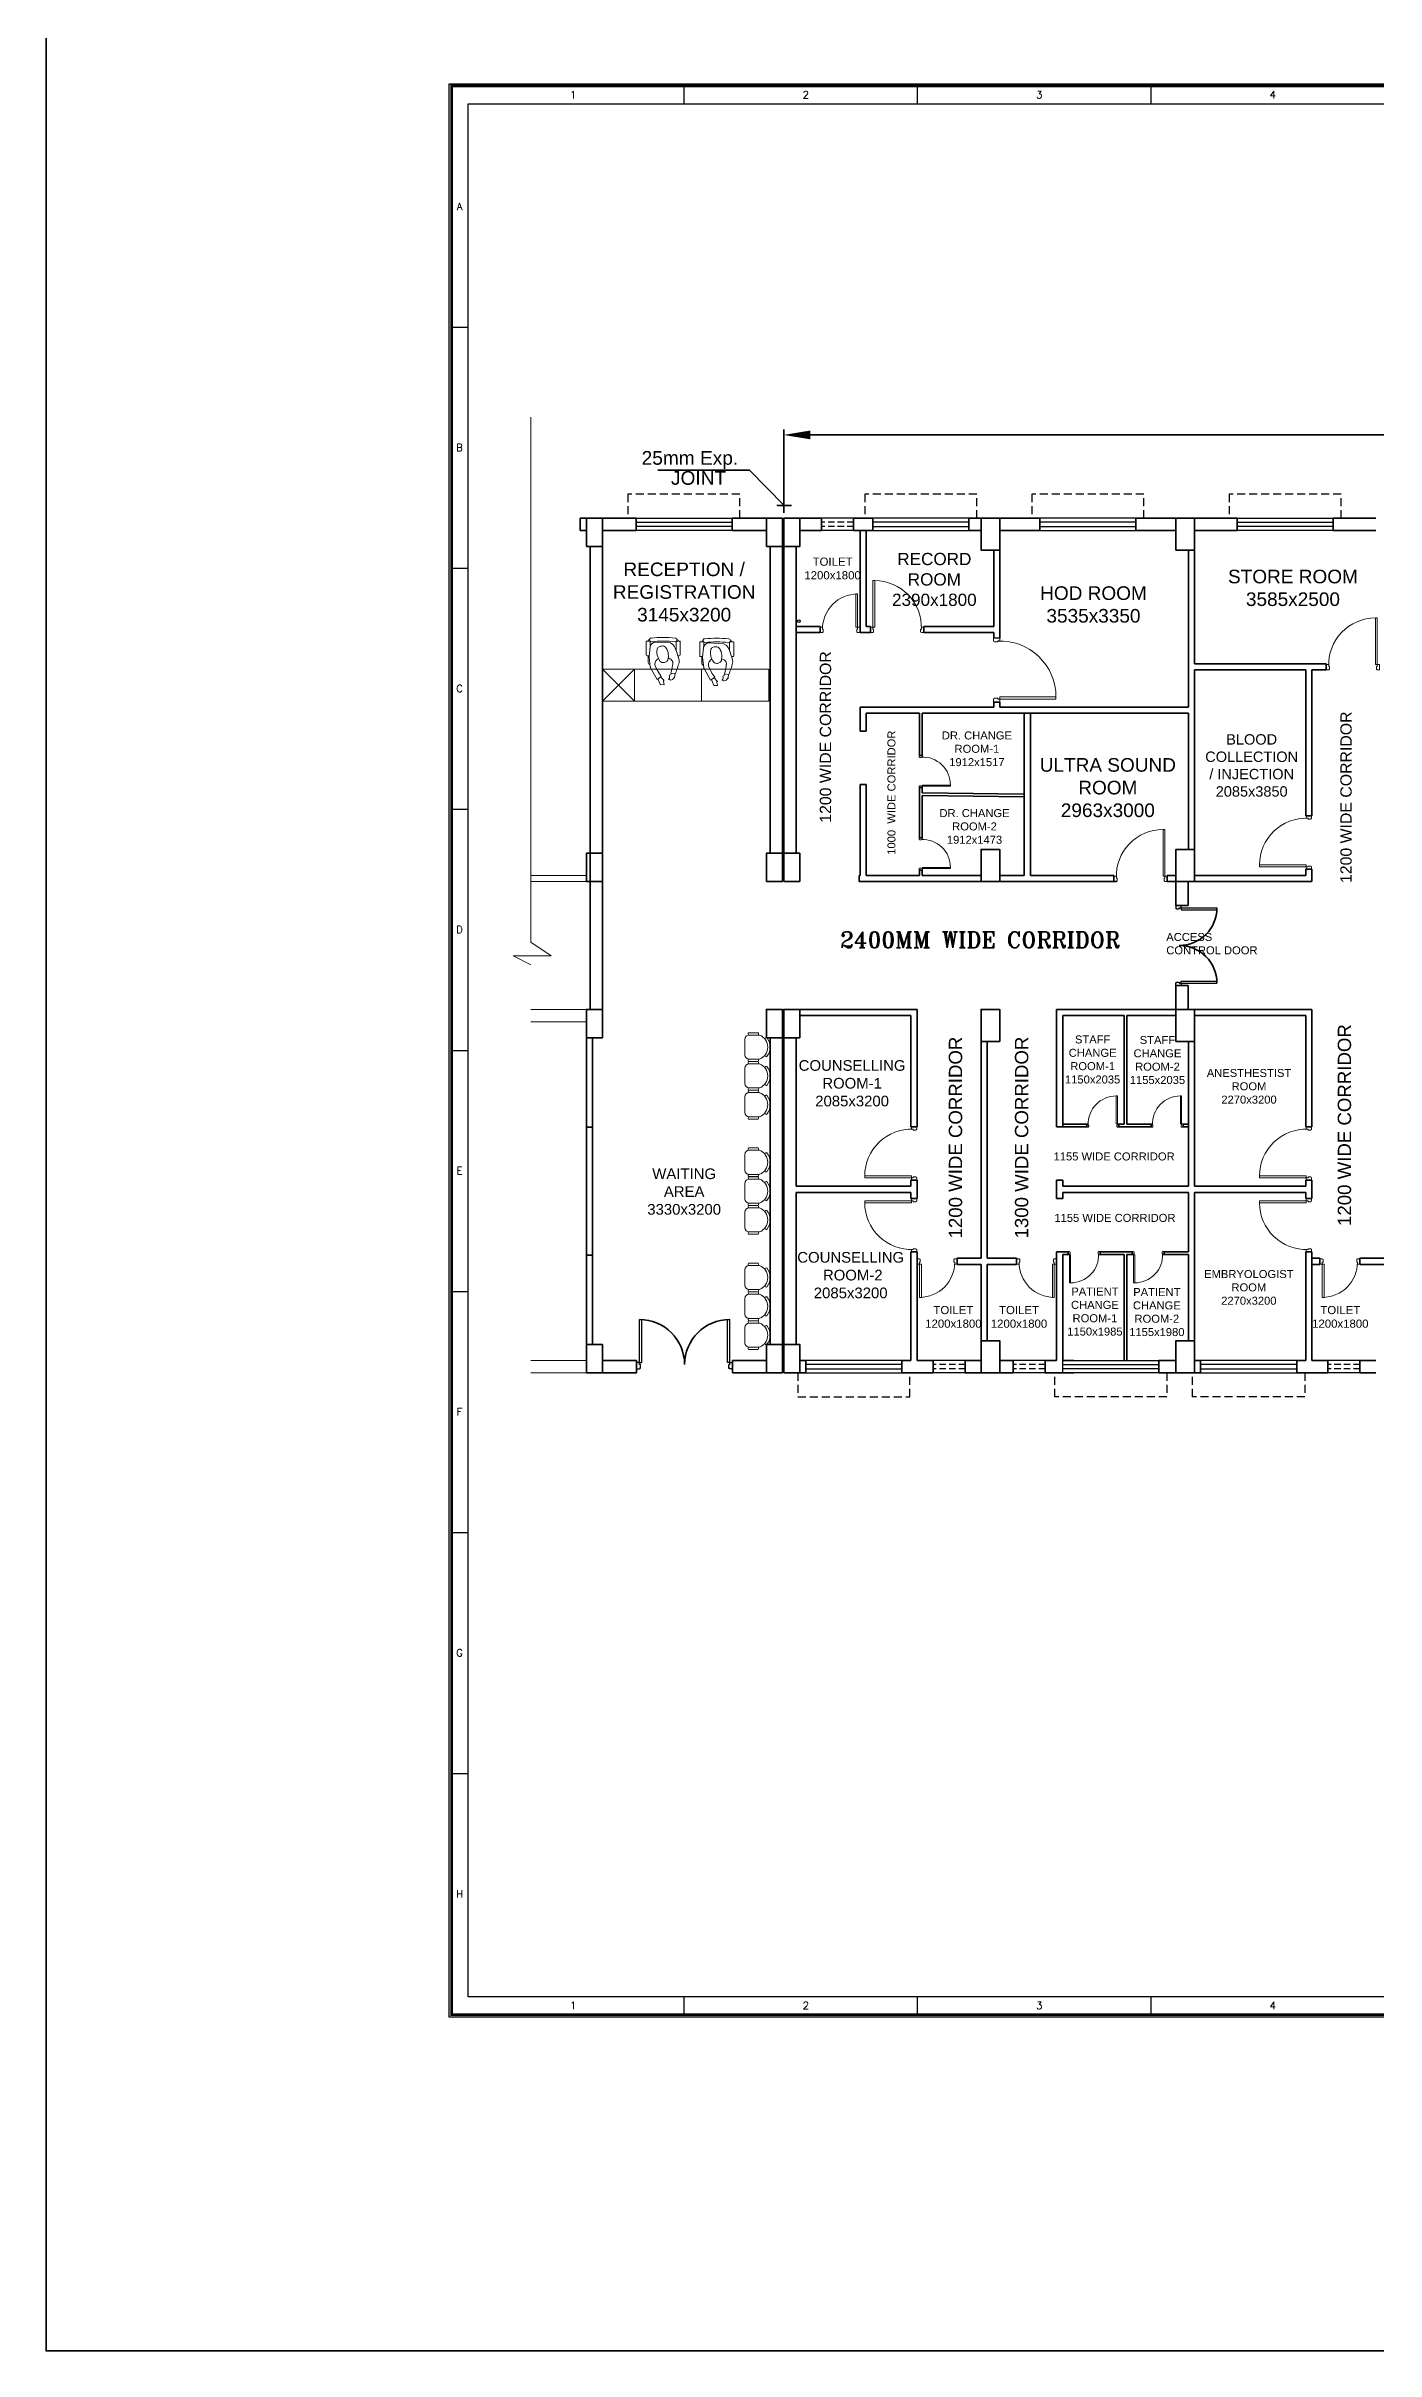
# Model space of a CAD drawing. Header units: millimetres. Extents: x 1380494 to 2061523, y -305664 to -174999.
# Drawn here: x 1889147 to 1914075, y -305664 to -262453 of the extents above; entities that cross this region are included whole.
import ezdxf
from ezdxf.enums import TextEntityAlignment as Align

# ---------------------------------------------------------------- set-up
doc = ezdxf.new("R2010")
doc.units = ezdxf.units.MM
doc.header["$LTSCALE"] = 600
doc.header["$MEASUREMENT"] = 0
doc.header["$PDMODE"] = 35
doc.linetypes.add('HIDDEN', pattern=[0.375, 0.25, -0.125])
doc.layers.add('AREA', color=193, linetype='Continuous', plot=False)
for name, color, linetype, lineweight in [('col', 5, 'Continuous', 35), ('D.F', 251, 'Continuous', 5), ('DOOR', 144, 'Continuous', 13), ('funiture', 30, 'Continuous', 13), ('furniture', 30, 'Continuous', 9), ('P-Wall', 250, 'Continuous', 35)]:
    doc.layers.add(name, color=color, linetype=linetype, lineweight=lineweight)
for name, color, linetype in [('EXP JOINT', 3, 'Continuous'), ('Lines', 7, 'Continuous'), ('MEP_HVAC_DRAIN_PIPE', 7, 'Continuous'), ('TEXT', 250, 'Continuous'), ('TITLE', 7, 'Continuous'), ('wall', 1, 'Continuous'), ('Window', 4, 'Continuous')]:
    doc.layers.add(name, color=color, linetype=linetype)
doc.styles.add('ARIAL', font='arial.ttf')
doc.styles.add('ROMANS', font='romans.shx')
doc.styles.add('ROMANT', font='romant.shx')
doc.dimstyles.new('CSB', dxfattribs={"dimscale": 150, "dimtxt": 1.5, "dimasz": 1.5, "dimexe": 1, "dimexo": 1, "dimgap": 1, "dimtad": 1, "dimdec": 0, "dimzin": 0, "dimdsep": 46, "dimtxsty": 'ROMANS', "dimblk": 'ARCHTICK', "dimcen": 1, "dimdle": 1, "dimclrd": 5, "dimclre": 5, "dimclrt": 6, "dimadec": 0, "dimazin": 0, "dimtfac": 1, "dimtdec": 0, "dimtix": 1, "dimtmove": 2, "dimatfit": 3, "dimldrblk": 'ARCHTICK', "dimfxl": 1, "dimtolj": 1, "dimtzin": 0, "dimarcsym": 0})
doc.dimstyles.get("Standard").update_dxf_attribs({"dimscale": 1.5, "dimtxt": 150, "dimasz": 150, "dimexe": 100, "dimexo": 100, "dimgap": 0.25, "dimtad": 0, "dimdec": 0, "dimzin": 0, "dimdsep": 46, "dimtxsty": 'ARIAL', "dimcen": 0.09, "dimdle": 100, "dimclrd": 7, "dimclre": 7, "dimclrt": 7, "dimadec": 0, "dimazin": 0, "dimtfac": 1, "dimtdec": 0, "dimtofl": 0, "dimtmove": 0, "dimatfit": 3, "dimfxl": 1, "dimtolj": 1, "dimtzin": 0, "dimarcsym": 0})

# ---------------------------------------------------------------- blocks, each defined once
blk = doc.blocks.new('A$C66962185')
at = {"layer": 'TITLE'}
for p, q in [((2.14, -140930.66), (360.7, -140930.66)), ((2.14, -141176.03), (2.14, -140930.66)), ((360.7, -141176.03), (2.14, -141176.03))]:
    blk.add_line(p, q, dxfattribs=at)
at = {"layer": 'TITLE', "color": 7}
for p, q in [((30.11, -140930.66), (30.11, -140928.36)), ((60.37, -140930.66), (60.37, -140928.36)), ((90.64, -140930.66), (90.64, -140928.36))]:
    blk.add_line(p, q, dxfattribs=at)
at = {"layer": 'TITLE', "color": 0}
for p, q in [((-0.15, -140959.61), (2.14, -140959.61)), ((-0.15, -140990.86), (2.14, -140990.86)), ((-0.15, -141022.1), (2.14, -141022.1)), ((-0.15, -141053.35), (2.14, -141053.35)), ((0, -141084.59), (2.14, -141084.59)), ((-0.15, -141115.84), (2.14, -141115.84)), ((-0.15, -141147.08), (2.14, -141147.08)), ((30.11, -141178.33), (30.11, -141176.03)), ((60.37, -141178.33), (60.37, -141176.03)), ((90.64, -141178.33), (90.64, -141176.03))]:
    blk.add_line(p, q, dxfattribs=at)
at = {"layer": 'TITLE', "color": 7, "const_width": 0.355}
blk.add_lwpolyline([(363, -140928.36), (363, -141178.33), (0, -141178.33), (0, -140928.36)], close=True, dxfattribs=at)
at = {"layer": 'TITLE', "color": 7, "style": 'ROMANS'}
for s, p in [('1', (15.75, -140929.48)), ('2', (45.89, -140929.48)), ('3', (76.15, -140929.48)), ('4', (106.41, -140929.48))]:
    blk.add_text(s, height=0.952, dxfattribs=at).set_placement(p, align=Align.MIDDLE)
at = {"layer": 'TITLE', "color": 0, "style": 'ROMANS'}
for s, p in [('A', (1.02, -140943.96)), ('B', (1.02, -140975.21)), ('C', (1.02, -141006.45)), ('D', (1.02, -141037.7)), ('E', (1.02, -141068.94)), ('F', (1.02, -141100.19)), ('G', (1.02, -141131.44)), ('H', (1.02, -141162.68)), ('1', (15.75, -141177.15)), ('2', (45.89, -141177.15)), ('3', (76.15, -141177.15)), ('4', (106.41, -141177.15))]:
    blk.add_text(s, height=0.952, dxfattribs=at).set_placement(p, align=Align.MIDDLE)
blk = doc.blocks.new('A$C19B8274B')
at = {"layer": 'DOOR'}
blk.add_line((-45, 925), (-80, 925), dxfattribs=at)
at = {"layer": 'DOOR', "color": 8}
for p, q in [((-80, 50), (-80, 925)), ((-45, 50), (-45, 925)), ((-45, 50), (-80, 50)), ((-955, -50), (-955, -47.5)), ((-940, -35), (-942.5, -35)), ((-60, -35), (-57.5, -35)), ((-45, -50), (-45, -47.5))]:
    blk.add_line(p, q, dxfattribs=at)
for points in [[(-940, 15), (-955, 15), (-955, 50), (-1000, 50), (-1000, -50), (-955, -50)], [(-940, -35), (-940, 15)], [(-60, 15), (-45, 15), (-45, 50), (0, 50), (0, -50), (-45, -50)], [(-60, -35), (-60, 15)]]:
    blk.add_lwpolyline(points, dxfattribs=at)
for centre, radius, start, end in [((-80, 50), 875, 90, 182.29244), ((-955, -35), 12.5, 270, 0), ((-45, -35), 12.5, 180, 270)]:
    blk.add_arc(centre, radius, start, end, dxfattribs=at)
blk = doc.blocks.new('W1800')
at = {"layer": 'wall', "color": 7}
for p, q in [((0, -58), (0, 173)), ((1800, 173), (1800, -58))]:
    blk.add_line(p, q, dxfattribs=at)
at = {"layer": 'Window'}
for p, q in [((0, 173), (1800, 173)), ((0, 98), (1800, 98)), ((1800, 18), (0, 18)), ((1800, -58), (0, -58))]:
    blk.add_line(p, q, dxfattribs=at)
blk = doc.blocks.new('CH1')
for p, q in [((7.8, 8.9), (15.5, 8.9)), ((8.9, 10.6), (16.1, 10.6)), ((18.7, -5.7), (18.7, 5.7)), ((7.8, -8.9), (15.5, -8.9)), ((8.9, -10.6), (16.1, -10.6))]:
    blk.add_line(p, q)
for centre, radius, start, end in [((11.3, 0), 11.3, 141.456, 218.544), ((11.3, 0), 9.53, 111.6314, 248.3686), ((2.9, 6.2), 0.935, 339.0298, 121.3377), ((9.8, 9.9), 1.13, 139.8035, 247.8585), ((15.5, 5.7), 3.19, 0, 90), ((15.2, 9.9), 1.13, 292.1415, 40.1965), ((2.9, -6.2), 0.935, 238.6623, 20.9702), ((9.8, -9.9), 1.13, 112.1415, 220.1965), ((15.5, -5.7), 3.19, 270, 0), ((15.2, -9.9), 1.13, 319.8035, 67.8585)]:
    blk.add_arc(centre, radius, start, end)
blk = doc.blocks.new('A$C32852038')
at = {"xscale": 25.40000009536743, "yscale": 25.39999985694885, "zscale": 25.39999999999785, "rotation": 90}
blk.add_blockref('CH1', (0, -476), dxfattribs=at)
blk = doc.blocks.new('*D222')
at = {"layer": 'D.F', "color": 5, "lineweight": -2}
for p, q in [((1902975, -339157), (1902975, -337595)), ((1903475, -337695), (1915457, -337695)), ((1935750, -337695), (1923768, -337695)), ((1936250, -339157), (1936250, -337595))]:
    blk.add_line(p, q, dxfattribs=at)
at = {"layer": 'D.F', "color": 5}
for points in [[(1903475, -337612), (1903475, -337778), (1902975, -337695)], [(1935750, -337778), (1935750, -337612), (1936250, -337695)]]:
    blk.add_solid(points, dxfattribs=at)
at = {"layer": 'Defpoints', "color": 0}
for p in [(1902975, -337695), (1902975, -339257), (1936250, -339257)]:
    blk.add_point(p, dxfattribs=at)
at = {"layer": 'D.F', "color": 7, "insert": (1919613, -337695), "char_height": 750, "attachment_point": 5, "style": 'ROMANT'}
blk.add_mtext('\\A1;{\\H0.6667x;INFERTILITY CENTER}', dxfattribs=at)
blk = doc.blocks.new('750')
at = {"layer": 'DOOR', "color": 8}
for p, q in [((-50, 705), (-47.5, 705)), ((-35, 690), (-35, 692.5)), ((-50, 45), (-47.5, 45)), ((-35, 60), (-35, 57.5)), ((50, 45), (50, 80)), ((50, 80), (675, 80)), ((50, 45), (675, 45)), ((675, 45), (675, 80))]:
    blk.add_line(p, q, dxfattribs=at)
for points in [[(15, 690), (15, 705), (50, 705), (50, 750), (-50, 750), (-50, 705)], [(-35, 690), (15, 690)], [(15, 60), (15, 45), (50, 45), (50, 0), (-50, 0), (-50, 45)], [(-35, 60), (15, 60)]]:
    blk.add_lwpolyline(points, dxfattribs=at)
for centre, radius, start, end in [((-35, 705), 12.5, 180, 270), ((15, 45), 660, 0, 90), ((-35, 45), 12.5, 90, 180)]:
    blk.add_arc(centre, radius, start, end, dxfattribs=at)
blk = doc.blocks.new('A$C749C31A5')
for p, q in [((288, 755), (275, 799)), ((280, 806), (329, 804)), ((343, 795), (380, 706)), ((158, 607), (82, 617)), ((88, 617), (96, 677)), ((99, 684), (126, 712)), ((126, 448), (127, 450)), ((127, 450), (130, 478)), ((130, 478), (136, 515)), ((132, 715), (163, 726)), ((136, 515), (142, 548)), ((142, 548), (152, 585)), ((152, 585), (158, 607)), ((173, 725), (195, 716)), ((221, 397), (212, 380)), ((281, 738), (283, 739)), ((336, 674), (281, 730)), ((396, 718), (325, 666)), ((325, 666), (373, 594)), ((373, 594), (409, 525)), ((417, 401), (384, 366)), ((506, 518), (396, 718)), ((409, 525), (429, 481)), ((432, 457), (428, 425)), ((531, 330), (512, 501)), ((544, 425), (544, 315)), ((0, 297), (0, 75)), ((12, 63), (54, 63)), ((18, 315), (39, 315)), ((36, 63), (36, 56)), ((54, 38), (57, 38)), ((72, 221), (72, 80)), ((98, 157), (129, 119)), ((129, 119), (169, 94)), ((162, 371), (148, 385)), ((179, 362), (162, 371)), ((169, 94), (423, 80)), ((206, 350), (179, 362)), ((207, 359), (202, 318)), ((212, 380), (207, 359)), ((287, 145), (314, 146)), ((314, 146), (334, 149)), ((334, 149), (360, 158)), ((383, 333), (356, 388)), ((384, 366), (370, 361)), ((510, 141), (510, 80)), ((514, 154), (515, 164)), ((515, 164), (531, 321)), ((524, 38), (527, 38)), ((527, 63), (569, 63)), ((531, 315), (563, 315)), ((545, 63), (545, 56)), ((581, 297), (581, 75))]:
    blk.add_line(p, q)
for centre, major_axis, start_param, end_param in [((280, 801), (-3.64, 3.64), -0.820791, 1.065616), ((329, 789), (10.9, 10.9), 5.894858, 7.03319), ((107, 403), (-63.2, 63.2), 0.524594, 1.034846), ((1922, -82), (-1392, 1392), 0.422326, 0.524594), ((109, 675), (9.48, 9.48), 1.575781, 2.235741), ((197, 437), (50.6, 50.6), 2.20036, 3.165612), ((136, 702), (-9.48, 9.48), -0.459579, 0.004984), ((208, 587), (-44.7, 44.7), -0.389622, 0.44073), ((168, 713), (9.48, 9.48), 0.392715, 1.111217), ((224, 675), (31.1, 31.1), 1.473299, 2.900347), ((182, 650), (3.16, 3.16), 4.322767, 6.041939), ((193, 712), (-3.16, 3.16), 3.044095, 5.105104), ((277, 356), (-49.3, 49.3), -0.268954, 0.150173), ((291, 334), (67.6, 67.6), 0.764553, 1.316959), ((284, 734), (3.64, 3.64), 1.454932, 3.132464), ((273, 751), (-10.9, 10.9), 3.025729, 4.207208), ((293, 360), (-49, 49), 4.341426, 5.496709), ((384, 431), (-31.6, 31.6), 3.183154, 3.79164), ((388, 463), (-31.6, 31.6), 3.79164, 4.353509), ((467, 496), (31.6, 31.6), 5.612395, 6.001159), ((500, 425), (31.1, 31.1), 5.497787, 6.69493), ((18, 297), (12.6, 12.6), 0.785398, 2.356194), ((12, 75), (8.63, 8.63), 2.356194, 3.926991), ((1343, 718), (-365, 1316), 1.549601, 1.723123), ((54, 56), (-13, 13), 0.785398, 2.356194), ((54, 80), (-12.6, 12.6), 2.356194, 3.926991), ((88, 41), (-22.2, 22.2), -0.785398, 2.356194), ((291, 2090), (-38, 2027), 3.022801, 3.222589), ((291, 2090), (-2089, 53), 1.499279, 1.693085), ((444, 312), (236, 54), 2.890446, 3.399922), ((318, 235), (67.3, 67.3), 2.74069, 3.590533), ((336, 210), (-40.8, 40.8), 2.779238, 3.730613), ((148, 247), (-177, 177), 3.73355, 4.276249), ((418, 179), (-70, 70), 2.402881, 3.670313), ((493, 41), (-22.2, 22.2), 2.356194, 5.497787), ((527, 80), (-12.6, 12.6), 0.785398, 2.356194), ((527, 56), (13, 13), 3.926991, 5.497787), ((487, 325), (-31.6, 31.6), 3.824541, 4.041599), ((563, 297), (12.6, 12.6), 5.497787, 7.068583), ((569, 75), (-8.63, 8.63), 2.356194, 3.926991)]:
    blk.add_ellipse(centre, major_axis=major_axis, ratio=1, start_param=start_param, end_param=end_param)
blk = doc.blocks.new('CIVIL-2-13-10-2023')
at = {"color": 8, "lineweight": 25}
for p, q in [((1910425.0305, -346516.5844), (1910325.0305, -346516.5844)), ((1910325.0305, -346516.5844), (1910325.0305, -346561.5844)), ((1910425.0305, -346561.5844), (1910425.0305, -346516.5844)), ((1910325.0305, -346561.5844), (1910327.5305, -346561.5844)), ((1910340.0305, -346576.5844), (1910340.0305, -346574.0844)), ((1910340.0305, -346576.5844), (1910390.0305, -346576.5844)), ((1910390.0305, -346576.5844), (1910390.0305, -346561.5844)), ((1910390.0305, -346561.5844), (1910425.0305, -346561.5844)), ((1910425.0305, -346561.5844), (1911095.0305, -346561.5844)), ((1910425.0305, -346561.5844), (1910425.0305, -346596.5844)), ((1910425.0305, -346596.5844), (1911095.0305, -346596.5844)), ((1910325.0305, -348016.5844), (1910325.0305, -347971.5844)), ((1910325.0305, -347971.5844), (1910327.5305, -347971.5844)), ((1910425.0305, -348016.5844), (1910325.0305, -348016.5844)), ((1910425.0305, -348016.5844), (1910325.0305, -348016.5844)), ((1910340.0305, -347956.5844), (1910340.0305, -347959.0844)), ((1910340.0305, -347956.5844), (1910390.0305, -347956.5844)), ((1910390.0305, -347956.5844), (1910390.0305, -347971.5844)), ((1910390.0305, -347971.5844), (1910425.0305, -347971.5844)), ((1910425.0305, -347936.5844), (1911095.0305, -347936.5844)), ((1910425.0305, -347971.5844), (1910425.0305, -347936.5844)), ((1910425.0305, -347971.5844), (1911095.0305, -347971.5844)), ((1910425.0305, -347971.5844), (1910425.0305, -348016.5844)), ((1900269.5305, -355082.5844), (1900269.5305, -354278.5844)), ((1900311.5305, -355082.5844), (1900311.5305, -354278.5844)), ((1901919.5305, -355082.5844), (1901919.5305, -354278.5844)), ((1901961.5305, -355082.5844), (1901961.5305, -354278.5844)), ((1900215.5305, -355082.5844), (1900215.5305, -355202.5844)), ((1900269.5305, -355082.5844), (1900215.5305, -355082.5844)), ((1900215.5305, -355082.5844), (1900215.5305, -355202.5844)), ((1900269.5305, -355124.5844), (1900269.5305, -355082.5844)), ((1900269.5305, -355082.5844), (1900311.5305, -355082.5844)), ((1900287.5305, -355124.5844), (1900269.5305, -355124.5844)), ((1900287.5305, -355184.5844), (1900284.5305, -355184.5844)), ((1900287.5305, -355184.5844), (1900287.5305, -355124.5844)), ((1901961.5305, -355082.5844), (1901919.5305, -355082.5844)), ((1901943.5305, -355124.5844), (1901961.5305, -355124.5844)), ((1901943.5305, -355184.5844), (1901943.5305, -355124.5844)), ((1901943.5305, -355184.5844), (1901946.5305, -355184.5844)), ((1901961.5305, -355124.5844), (1901961.5305, -355082.5844)), ((1901961.5305, -355082.5844), (1902015.5305, -355082.5844)), ((1902015.5305, -355082.5844), (1902015.5305, -355202.5844)), ((1900215.5305, -355202.5844), (1900269.5305, -355202.5844)), ((1900269.5305, -355202.5844), (1900269.5305, -355199.5844)), ((1901961.5305, -355202.5844), (1901961.5305, -355199.5844)), ((1902015.5305, -355202.5844), (1901961.5305, -355202.5844))]:
    blk.add_line(p, q, dxfattribs=at)
at = {"color": 8}
for centre, radius, start, end in [((1910340.0305, -346561.5844), 12.5, 180, 270), ((1910390.0305, -346561.5844), 705, 270, 0), ((1910390.0305, -347971.5844), 705, 0, 90), ((1910340.0305, -347971.5844), 12.5, 90, 180), ((1900269.5305, -355124.5844), 846, 0, 90), ((1901961.5305, -355124.5844), 846, 90, 180), ((1900269.5305, -355184.5844), 15, 270, 0), ((1901961.5305, -355184.5844), 15, 180, 270)]:
    blk.add_arc(centre, radius, start, end, dxfattribs=at)
at = {"layer": 'col'}
for points in [[(1899275.0305, -339786.5844), (1899575.0305, -339786.5844), (1899575.0305, -339256.5844), (1899275.0305, -339256.5844)], [(1902650.0305, -339786.5844), (1902950.0305, -339786.5844), (1902950.0305, -339256.5844), (1902650.0305, -339256.5844)], [(1902975.0305, -339786.5844), (1903275.0305, -339786.5844), (1903275.0305, -339256.5844), (1902975.0305, -339256.5844)], [(1906675.0305, -339856.5844), (1907025.0305, -339856.5844), (1907025.0305, -339256.5844), (1906675.0305, -339256.5844)], [(1910325.0305, -339856.5844), (1910675.0305, -339856.5844), (1910675.0305, -339256.5844), (1910325.0305, -339256.5844)], [(1899275.0305, -346066.5844), (1899575.0305, -346066.5844), (1899575.0305, -345536.5844), (1899275.0305, -345536.5844)], [(1902650.0305, -346066.5844), (1902950.0305, -346066.5844), (1902950.0305, -345536.5844), (1902650.0305, -345536.5844)], [(1902975.0305, -346066.5844), (1903275.0305, -346066.5844), (1903275.0305, -345536.5844), (1902975.0305, -345536.5844)], [(1906675.0305, -346066.5844), (1907025.0305, -346066.5844), (1907025.0305, -345466.5844), (1906675.0305, -345466.5844)], [(1910325.0305, -346066.5844), (1910675.0305, -346066.5844), (1910675.0305, -345466.5844), (1910325.0305, -345466.5844)], [(1899275.0305, -348996.5844), (1899575.0305, -348996.5844), (1899575.0305, -348466.5844), (1899275.0305, -348466.5844)], [(1902650.0305, -348996.5844), (1902950.0305, -348996.5844), (1902950.0305, -348466.5844), (1902650.0305, -348466.5844)], [(1902975.0305, -348996.5844), (1903275.0305, -348996.5844), (1903275.0305, -348466.5844), (1902975.0305, -348466.5844)], [(1906675.0305, -349066.5844), (1907025.0305, -349066.5844), (1907025.0305, -348466.5844), (1906675.0305, -348466.5844)], [(1910325.0305, -349066.5844), (1910675.0305, -349066.5844), (1910675.0305, -348466.5844), (1910325.0305, -348466.5844)], [(1899275.0305, -355276.5844), (1899575.0305, -355276.5844), (1899575.0305, -354746.5844), (1899275.0305, -354746.5844)], [(1902650.0305, -355276.5844), (1902950.0305, -355276.5844), (1902950.0305, -354746.5844), (1902650.0305, -354746.5844)], [(1902975.0305, -355276.5844), (1903275.0305, -355276.5844), (1903275.0305, -354746.5844), (1902975.0305, -354746.5844)], [(1906675.0305, -355276.5844), (1907025.0305, -355276.5844), (1907025.0305, -354676.5844), (1906675.0305, -354676.5844)], [(1910325.0305, -355276.5844), (1910675.0305, -355276.5844), (1910675.0305, -354676.5844), (1910325.0305, -354676.5844)]]:
    blk.add_lwpolyline(points, close=True, dxfattribs=at)
at = {"layer": 'D.F', "linetype": 'Continuous'}
for p, q in [((1898231.2442, -337358.6766), (1898231.2442, -347203.4156)), ((1898231.2442, -345951.5844), (1899275.0305, -345951.5844)), ((1898231.2442, -346066.5844), (1899275.0305, -346066.5844)), ((1898231.2442, -347203.4156), (1898616.5463, -347458.8215)), ((1897902.7686, -347458.8215), (1898231.2442, -347627.8718)), ((1898616.5463, -347458.8215), (1897902.7686, -347458.8215)), ((1898231.2442, -348466.5844), (1899275.0305, -348466.5844)), ((1898231.2442, -348696.5844), (1899275.0305, -348696.5844)), ((1898231.2442, -355046.5844), (1899275.0305, -355046.5844)), ((1898231.2442, -355276.5844), (1899275.0305, -355276.5844))]:
    blk.add_line(p, q, dxfattribs=at)
at = {"layer": 'funiture'}
for p, q in [((1900175.0305, -342686.5844), (1899575.0305, -342086.5844)), ((1900175.0305, -342086.5844), (1899575.0305, -342686.5844))]:
    blk.add_line(p, q, dxfattribs=at)
for points in [[(1899575.0305, -342686.5844), (1899575.0305, -342086.5844), (1900175.0305, -342086.5844), (1900175.0305, -342686.5844)], [(1899575.0305, -342086.5844), (1900175.0305, -342086.5844), (1900175.0305, -342686.5844), (1899575.0305, -342686.5844)], [(1901435.0305, -342086.5844), (1902695.0305, -342086.5844), (1902695.0305, -342686.5844), (1901435.0305, -342686.5844)]]:
    blk.add_lwpolyline(points, close=True, dxfattribs=at)
blk.add_lwpolyline([(1900175.0305, -342686.5844), (1902695.0305, -342686.5844), (1902695.0305, -342086.5844), (1900175.0305, -342086.5844), (1900175.0305, -342686.5844)], dxfattribs=at)
at = {"layer": 'Lines', "linetype": 'HIDDEN'}
for points in [[(1902154.1913, -339256.5844), (1902154.1913, -338806.5844), (1900054.1913, -338806.5844), (1900054.1913, -339256.5844)], [(1906595.3568, -339256.5844), (1906595.3568, -338806.5844), (1904495.3568, -338806.5844), (1904495.3568, -339256.5844)], [(1909725.3568, -339256.5844), (1909725.3568, -338806.5844), (1907625.3568, -338806.5844), (1907625.3568, -339256.5844)], [(1913424.7041, -339256.5844), (1913424.7041, -338806.5844), (1911324.7041, -338806.5844), (1911324.7041, -339256.5844)], [(1903240.0305, -355276.5844), (1903240.0305, -355726.5844), (1905340.0305, -355726.5844), (1905340.0305, -355276.5844)], [(1910155.0305, -355276.5844), (1910155.0305, -355726.5844), (1908055.0305, -355726.5844), (1908055.0305, -355276.5844)], [(1912740.0305, -355276.5844), (1912740.0305, -355726.5844), (1910640.0305, -355726.5844), (1910640.0305, -355276.5844)]]:
    blk.add_lwpolyline(points, dxfattribs=at)
at = {"layer": 'MEP_HVAC_DRAIN_PIPE', "linetype": 'ByBlock'}
blk.add_circle((1903258.8392, -341186.5844), 25, dxfattribs=at)
at = {"layer": 'P-Wall', "linetype": 'Continuous'}
for p, q in [((1899275.0305, -339256.5844), (1899160.0305, -339256.5844)), ((1899160.0305, -339486.5844), (1899160.0305, -339256.5844)), ((1899275.0305, -339256.5844), (1899160.0305, -339256.5844)), ((1899275.0305, -339486.5844), (1899160.0305, -339486.5844)), ((1900205.5305, -339256.5844), (1899575.0305, -339256.5844)), ((1900205.5305, -339486.5844), (1899575.0305, -339486.5844)), ((1900205.5305, -339256.5844), (1900205.5305, -339486.5844)), ((1902650.0305, -339256.5844), (1902005.5305, -339256.5844)), ((1902005.5305, -339256.5844), (1902005.5305, -339486.5844)), ((1902650.0305, -339486.5844), (1902005.5305, -339486.5844)), ((1904405.0305, -339486.5844), (1904405.0305, -341401.5619)), ((1904520.0305, -339486.5844), (1904520.0305, -341286.5619)), ((1899345.0305, -339786.5844), (1899345.0305, -348466.5844)), ((1899575.0305, -339786.5844), (1899575.0305, -348466.5844)), ((1902720.0305, -345536.5844), (1902720.0305, -339786.5844)), ((1902950.0305, -345536.5844), (1902950.0305, -339786.5844)), ((1902975.0305, -339786.5844), (1902975.0305, -345536.5844)), ((1902975.0305, -339856.5844), (1902975.0305, -345466.5844)), ((1903205.0305, -339786.5844), (1903205.0305, -345536.5844)), ((1903205.0305, -339856.5844), (1903205.0305, -345466.5844)), ((1904600.0305, -341286.5619), (1904600.0305, -341401.5619)), ((1905600.0305, -341286.5619), (1905600.0305, -341401.5619)), ((1904520.0305, -341401.5619), (1904405.0305, -341401.5619)), ((1910675.0305, -341986.5844), (1913145.0305, -341986.5844)), ((1910675.0305, -342101.5844), (1912760.0305, -342101.5844)), ((1912760.0305, -344836.5844), (1912760.0305, -342101.5844)), ((1912875.0305, -344836.5844), (1912875.0305, -342101.5844)), ((1912875.0305, -342101.5844), (1913145.0305, -342101.5844)), ((1913145.0305, -341986.5844), (1913145.0305, -342101.5844)), ((1904405.0305, -342796.5844), (1906910.0305, -342796.5844)), ((1904405.0305, -342796.5844), (1904405.0305, -343251.5844)), ((1904520.0305, -342911.5844), (1905520.0305, -342911.5844)), ((1904520.0305, -342911.5844), (1904520.0305, -343251.5844)), ((1905570.0305, -342911.5844), (1910445.0305, -342911.5844)), ((1907025.0305, -342703.4387), (1906910.0305, -342703.4387)), ((1907025.0305, -342796.5844), (1910445.0305, -342796.5844)), ((1907482.5305, -342911.5844), (1907482.2632, -345951.5844)), ((1907597.2632, -342911.5844), (1907597.2632, -345951.5844)), ((1910445.0305, -342796.5844), (1910560.0305, -342796.5844)), ((1910445.0305, -342911.5844), (1910560.0305, -342911.5844)), ((1904405.0305, -343251.5844), (1904520.0305, -343251.5844)), ((1904405.0305, -344251.5844), (1904520.0305, -344251.5844)), ((1904405.0305, -344251.5844), (1904405.0305, -345951.5844)), ((1904520.0305, -344251.5844), (1904520.0305, -345951.5844)), ((1912760.0305, -344836.5844), (1912875.0305, -344836.5844)), ((1904390.0305, -345951.5844), (1904405.0305, -345951.5844)), ((1904390.0305, -345951.5844), (1904390.0305, -346066.5844)), ((1904390.0305, -346066.5844), (1906675.0305, -346066.5844)), ((1904520.0305, -345951.5844), (1905520.0305, -345951.5844)), ((1905570.0305, -345951.5844), (1906675.0305, -345951.5844)), ((1907025.0305, -345951.5844), (1907482.2632, -345951.5844)), ((1907025.0305, -346066.5844), (1909210.0305, -346066.5844)), ((1907597.2632, -345951.5844), (1909165.0305, -345951.5844)), ((1909165.0305, -345951.5844), (1909165.0305, -346066.5844)), ((1910165.0305, -345951.5844), (1910165.0305, -346066.5844)), ((1910165.0305, -345951.5844), (1910325.0305, -345951.5844)), ((1910165.0305, -346066.5844), (1910325.0305, -346066.5844)), ((1912760.0305, -345836.5844), (1912875.0305, -345836.5844)), ((1912760.0305, -345951.5844), (1912760.0305, -345836.5844)), ((1912875.0305, -346066.5844), (1912875.0305, -345836.5844)), ((1903275.0305, -348466.5844), (1905475.0305, -348466.5844)), ((1903275.0305, -348581.5844), (1905360.0305, -348581.5844)), ((1905475.0305, -348581.5844), (1905475.0305, -348466.5844)), ((1910325.0305, -348466.5844), (1908090.0305, -348466.5844)), ((1909355.0305, -348581.5844), (1908205.0305, -348581.5844)), ((1910325.0305, -348581.5844), (1909405.0305, -348581.5844)), ((1910675.0305, -348466.5844), (1912875.0305, -348466.5844)), ((1910675.0305, -348581.5844), (1912760.0305, -348581.5844)), ((1899275.0305, -348996.5844), (1899275.0305, -350671.5844)), ((1899390.0305, -348996.5844), (1899390.0305, -350671.5844)), ((1902720.0305, -354746.5844), (1902720.0305, -348996.5844)), ((1902950.0305, -354746.5844), (1902950.0305, -348996.5844)), ((1902975.0305, -348996.5844), (1902975.0305, -354746.5844)), ((1902975.0305, -349066.5844), (1902975.0305, -354676.5844)), ((1903205.0305, -348996.5844), (1903205.0305, -351781.5844)), ((1903205.0305, -349066.5844), (1903205.0305, -351781.5844)), ((1910560.0305, -349066.5844), (1910560.0305, -351781.5844)), ((1910675.0305, -349066.5844), (1910675.0305, -351781.5844)), ((1899390.0305, -350671.5844), (1899275.0305, -350671.5844)), ((1899275.0305, -353071.5844), (1899275.0305, -350671.5844)), ((1899390.0305, -350671.5844), (1899390.0305, -353071.5844)), ((1905360.0305, -350666.5844), (1905475.0305, -350666.5844)), ((1908205.0305, -350666.5844), (1908090.0305, -350666.5844)), ((1912760.0305, -350666.5844), (1912875.0305, -350666.5844)), ((1905360.0305, -351666.5844), (1905475.0305, -351666.5844)), ((1908205.0305, -351666.5844), (1908090.0305, -351666.5844)), ((1912760.0305, -351666.5844), (1912875.0305, -351666.5844)), ((1903205.0305, -351781.5844), (1905360.0305, -351781.5844)), ((1903205.0305, -351896.5844), (1903205.0305, -354746.5844)), ((1903205.0305, -351896.5844), (1903205.0305, -354676.5844)), ((1903205.0305, -351896.5844), (1905360.0305, -351896.5844)), ((1905360.0305, -352011.5844), (1905475.0305, -352011.5844)), ((1908205.0305, -352011.5844), (1908090.0305, -352011.5844)), ((1910560.0305, -351781.5844), (1908205.0305, -351781.5844)), ((1910560.0305, -351896.5844), (1908205.0305, -351896.5844)), ((1910560.0305, -351896.5844), (1910560.0305, -353011.5844)), ((1910675.0305, -351781.5844), (1912760.0305, -351781.5844)), ((1910675.0305, -351896.5844), (1910675.0305, -354676.5844)), ((1910675.0305, -351896.5844), (1912760.0305, -351896.5844)), ((1912760.0305, -352011.5844), (1912875.0305, -352011.5844)), ((1905360.0305, -353011.5844), (1905475.0305, -353011.5844)), ((1908205.0305, -353011.5844), (1908090.0305, -353011.5844)), ((1912760.0305, -353011.5844), (1912875.0305, -353011.5844)), ((1899390.0305, -353071.5844), (1899275.0305, -353071.5844)), ((1899275.0305, -353071.5844), (1899275.0305, -354746.5844)), ((1899390.0305, -353071.5844), (1899390.0305, -354746.5844)), ((1910560.0305, -353061.5844), (1910560.0305, -354676.5844)), ((1900215.5305, -355046.5844), (1899575.0305, -355046.5844)), ((1900215.5305, -355046.5844), (1900215.5305, -355276.5844)), ((1902650.0305, -355046.5844), (1902015.5305, -355046.5844)), ((1902015.5305, -355046.5844), (1902015.5305, -355276.5844)), ((1905775.0305, -355046.5844), (1905775.0305, -355276.5844)), ((1906375.0305, -355046.5844), (1906375.0305, -355276.5844)), ((1907275.0305, -355046.5844), (1907275.0305, -355276.5844)), ((1907875.0305, -355046.5844), (1907875.0305, -355276.5844)), ((1913175.0305, -355046.5844), (1913175.0305, -355276.5844)), ((1913775.0305, -355046.5844), (1913775.0305, -355276.5844)), ((1900215.5305, -355276.5844), (1899575.0305, -355276.5844)), ((1902650.0305, -355276.5844), (1902015.5305, -355276.5844))]:
    blk.add_line(p, q, dxfattribs=at)
at = {"layer": 'P-Wall'}
for p, q in [((1903685.0305, -339256.5844), (1903275.0305, -339256.5844)), ((1903685.0305, -339486.5844), (1903275.0305, -339486.5844)), ((1903685.0305, -339486.5844), (1903685.0305, -339256.5844)), ((1904285.0305, -339486.5844), (1904285.0305, -339256.5844)), ((1904645.3568, -339256.5844), (1904285.0305, -339256.5844)), ((1904645.3568, -339486.5844), (1904285.0305, -339486.5844)), ((1904645.3568, -339486.5844), (1904645.3568, -339256.5844)), ((1906445.3568, -339486.5844), (1906445.3568, -339256.5844)), ((1906675.0305, -339256.5844), (1906445.3568, -339256.5844)), ((1906675.0305, -339486.5844), (1906445.3568, -339486.5844)), ((1907775.3568, -339256.5844), (1907025.0305, -339256.5844)), ((1907775.3568, -339486.5844), (1907025.0305, -339486.5844)), ((1907775.3568, -339486.5844), (1907775.3568, -339256.5844)), ((1909575.3568, -339486.5844), (1909575.3568, -339256.5844)), ((1910325.0305, -339256.5844), (1909575.3568, -339256.5844)), ((1910325.0305, -339486.5844), (1909575.3568, -339486.5844)), ((1910675.0305, -339256.5844), (1911474.7041, -339256.5844)), ((1910675.0305, -339486.5844), (1911474.7041, -339486.5844)), ((1911474.7041, -339486.5844), (1911474.7041, -339256.5844)), ((1913274.7041, -339256.5844), (1914075.0305, -339256.5844)), ((1913274.7041, -339486.5844), (1913274.7041, -339256.5844)), ((1913274.7041, -339486.5844), (1914075.0305, -339486.5844)), ((1906910.0305, -339856.5844), (1906910.0305, -341286.5619)), ((1907025.0305, -339856.5844), (1907025.0305, -341505.3154)), ((1910560.0305, -339856.5844), (1910560.0305, -342796.5844)), ((1910675.0305, -339856.5844), (1910675.0305, -341986.5844)), ((1903655.0305, -341286.5844), (1903205.0305, -341286.5844)), ((1903655.0305, -341401.5844), (1903655.0305, -341286.5844)), ((1904520.0305, -341286.5619), (1904600.0305, -341286.5619)), ((1905600.0305, -341286.5619), (1906910.0305, -341286.5619)), ((1903655.0305, -341401.5844), (1903205.0305, -341401.5844)), ((1904520.0305, -341401.5619), (1904600.0305, -341401.5619)), ((1905600.0305, -341401.5619), (1906910.0305, -341401.5619)), ((1906910.0305, -341401.5619), (1906910.0305, -341501.5619)), ((1906910.0305, -341501.5619), (1907025.0305, -341505.3154)), ((1910675.0305, -342101.5844), (1910675.0305, -345466.5844)), ((1905520.0305, -342911.5844), (1905520.0305, -343706.586)), ((1905570.0305, -343706.586), (1905570.0305, -342911.5844)), ((1906910.0305, -342796.5844), (1906910.0305, -342703.4387)), ((1906910.0305, -342703.4387), (1907025.0305, -342703.4387)), ((1907025.0305, -342703.4387), (1907025.0305, -342796.5844)), ((1910560.0305, -342911.5844), (1910560.0305, -345466.5844)), ((1905570.3121, -343706.586), (1905520.0305, -343706.586)), ((1905520.0305, -344306.586), (1905520.0305, -345251.5844)), ((1905570.3121, -344306.586), (1905520.0305, -344306.586)), ((1905570.0305, -344406.6034), (1905570.0305, -344306.586)), ((1905569.7488, -344456.5829), (1907481.9815, -344478.1292)), ((1905570.0305, -344406.6034), (1907482.5449, -344428.1324)), ((1905570.0305, -345251.5844), (1905570.0305, -344456.586)), ((1905520.0305, -345251.5844), (1905570.0305, -345251.5844)), ((1905520.0305, -345851.5844), (1905520.0305, -345951.5844)), ((1905520.0305, -345851.5844), (1905570.0305, -345851.5844)), ((1905570.0305, -345951.5844), (1905570.0305, -345851.5844)), ((1910325.0305, -346066.5844), (1910325.0305, -346516.5844)), ((1910555.0305, -346516.5844), (1910555.0305, -346066.5844)), ((1910675.0305, -345951.5844), (1912760.0305, -345951.5844)), ((1910675.0305, -346066.5844), (1912875.0305, -346066.5844)), ((1910325.0305, -346516.5844), (1910555.0305, -346516.5844)), ((1910325.0305, -348466.5844), (1910325.0305, -348016.5844)), ((1910325.0305, -348016.5844), (1910555.0305, -348016.5844)), ((1910555.0305, -348016.5844), (1910555.0305, -348466.5844)), ((1905360.0305, -350666.5844), (1905360.0305, -348581.5844)), ((1905475.0305, -348581.5844), (1905475.0305, -350666.5844)), ((1908090.0305, -348466.5844), (1908090.0305, -350666.5844)), ((1908205.0305, -350666.5844), (1908205.0305, -348581.5844)), ((1909355.0305, -348581.5844), (1909355.0305, -350616.5844)), ((1909405.0305, -348581.5844), (1909405.0305, -350616.5844)), ((1912760.0305, -350666.5844), (1912760.0305, -348581.5844)), ((1912875.0305, -348466.5844), (1912875.0305, -350666.5844)), ((1906675.0305, -353131.5844), (1906675.0305, -348996.5844)), ((1906790.0305, -353131.5844), (1906790.0305, -349066.5844)), ((1908205.0305, -350616.5844), (1908655.0305, -350616.5844)), ((1908205.0305, -350666.5844), (1908655.0305, -350666.5844)), ((1908655.0305, -350666.5844), (1908655.0305, -350616.5844)), ((1909228.0066, -350616.5844), (1909228.0305, -350616.5844)), ((1909255.0305, -350616.5844), (1909355.0305, -350616.5844)), ((1909255.0305, -350616.5844), (1909255.0305, -350666.5844)), ((1909255.0305, -350666.5844), (1909860.0305, -350666.5844)), ((1909405.0305, -350616.5844), (1909860.0305, -350616.5844)), ((1909860.0305, -350616.5844), (1909860.0305, -350666.5844)), ((1910433.0066, -350616.5844), (1910433.0305, -350616.5844)), ((1910460.0305, -350616.5844), (1910560.0305, -350616.5844)), ((1910460.0305, -350616.5844), (1910460.0305, -350666.5844)), ((1910460.0305, -350666.5844), (1910560.0305, -350666.5844)), ((1905360.0305, -351781.5844), (1905360.0305, -351666.5844)), ((1905475.0305, -352011.5844), (1905475.0305, -351666.5844)), ((1908090.0305, -352011.5844), (1908090.0305, -351666.5844)), ((1908205.0305, -351781.5844), (1908205.0305, -351666.5844)), ((1912760.0305, -351781.5844), (1912760.0305, -351666.5844)), ((1912875.0305, -352011.5844), (1912875.0305, -351666.5844)), ((1905360.0305, -352011.5844), (1905360.0305, -351896.5844)), ((1908205.0305, -352011.5844), (1908205.0305, -351896.5844)), ((1912760.0305, -352011.5844), (1912760.0305, -351896.5844)), ((1905360.0305, -355046.5844), (1905360.0305, -353011.5844)), ((1905475.0305, -355046.5844), (1905475.0305, -353011.5844)), ((1908090.0305, -355046.5844), (1908090.0305, -353011.5844)), ((1908205.0305, -353011.5844), (1908305.0305, -353011.5844)), ((1908305.0305, -353011.5844), (1908305.0305, -353061.5844)), ((1908905.0305, -353011.5844), (1909505.0305, -353011.5844)), ((1908905.0305, -353011.5844), (1908905.0305, -353061.5844)), ((1909505.0305, -353061.5844), (1909505.0305, -353011.5844)), ((1910105.0305, -353011.5844), (1910560.0305, -353011.5844)), ((1910105.0305, -353061.5844), (1910105.0305, -353011.5844)), ((1912760.0305, -355046.5844), (1912760.0305, -353011.5844)), ((1912875.0305, -355046.5844), (1912875.0305, -353011.5844)), ((1906225.0305, -353246.5844), (1906225.0305, -353131.5844)), ((1906225.0305, -353131.5844), (1906675.0305, -353131.5844)), ((1906225.0305, -353246.5844), (1906675.0305, -353246.5844)), ((1906675.0305, -354676.5844), (1906675.0305, -353246.5844)), ((1906790.0305, -353131.5844), (1906860.0305, -353131.5844)), ((1907340.0305, -353131.5844), (1906790.0305, -353131.5844)), ((1906790.0305, -353246.5844), (1906860.0305, -353246.5844)), ((1906790.0305, -354676.5844), (1906790.0305, -353246.5844)), ((1907340.0305, -353246.5844), (1906790.0305, -353246.5844)), ((1907340.0305, -353246.5844), (1907340.0305, -353131.5844)), ((1908205.0305, -355046.5844), (1908205.0305, -353061.5844)), ((1908205.0305, -353061.5844), (1908305.0305, -353061.5844)), ((1908905.0305, -353061.5844), (1909355.0305, -353061.5844)), ((1909355.0305, -355046.5844), (1909355.0305, -353061.5844)), ((1909405.0305, -355046.5844), (1909405.0305, -353061.5844)), ((1909405.0305, -353061.5844), (1909505.0305, -353061.5844)), ((1910105.0305, -353061.5844), (1910560.0305, -353061.5844)), ((1912875.0305, -353131.5844), (1913025.0305, -353131.5844)), ((1912875.0305, -353246.5844), (1913025.0305, -353246.5844)), ((1913025.0305, -353246.5844), (1913025.0305, -353131.5844)), ((1913775.0305, -353246.5844), (1913775.0305, -353131.5844)), ((1913775.0305, -353131.5844), (1914260.0305, -353131.5844)), ((1913775.0305, -353246.5844), (1914260.0305, -353246.5844)), ((1903275.0305, -355046.5844), (1903390.0305, -355046.5844)), ((1903390.0305, -355046.5844), (1903275.0305, -355046.5844)), ((1903390.0305, -355046.5844), (1903390.0305, -355276.5844)), ((1905190.0305, -355046.5844), (1905360.0305, -355046.5844)), ((1905190.0305, -355046.5844), (1905190.0305, -355276.5844)), ((1905475.0305, -355046.5844), (1905775.0305, -355046.5844)), ((1906375.0305, -355046.5844), (1906675.0305, -355046.5844)), ((1907275.0305, -355046.5844), (1907025.0305, -355046.5844)), ((1908090.0305, -355046.5844), (1907875.0305, -355046.5844)), ((1908410.0305, -355046.5844), (1908205.0305, -355046.5844)), ((1910005.0305, -355046.5844), (1910325.0305, -355046.5844)), ((1910005.0305, -355046.5844), (1910005.0305, -355276.5844)), ((1910790.0305, -355046.5844), (1910675.0305, -355046.5844)), ((1910790.0305, -355046.5844), (1910790.0305, -355276.5844)), ((1912590.0305, -355046.5844), (1912760.0305, -355046.5844)), ((1912590.0305, -355046.5844), (1912590.0305, -355276.5844)), ((1912875.0305, -355046.5844), (1913175.0305, -355046.5844)), ((1913775.0305, -355046.5844), (1914075.0305, -355046.5844)), ((1903275.0305, -355276.5844), (1903390.0305, -355276.5844)), ((1903390.0305, -355276.5844), (1903275.0305, -355276.5844)), ((1905190.0305, -355276.5844), (1905775.0305, -355276.5844)), ((1906375.0305, -355276.5844), (1906675.0305, -355276.5844)), ((1907275.0305, -355276.5844), (1907025.0305, -355276.5844)), ((1908410.0305, -355276.5844), (1907875.0305, -355276.5844)), ((1910005.0305, -355276.5844), (1910325.0305, -355276.5844)), ((1910790.0305, -355276.5844), (1910675.0305, -355276.5844)), ((1912590.0305, -355276.5844), (1913175.0305, -355276.5844)), ((1913775.0305, -355276.5844), (1914075.0305, -355276.5844))]:
    blk.add_line(p, q, dxfattribs=at)
at = {"layer": 'Window', "ltscale": 750}
for p, q in [((1904285.0305, -339256.5844), (1903685.0305, -339256.5844)), ((1904285.0305, -339486.5844), (1903685.0305, -339486.5844)), ((1906375.0305, -355046.5844), (1905775.0305, -355046.5844)), ((1907875.0305, -355046.5844), (1907275.0305, -355046.5844)), ((1913775.0305, -355046.5844), (1913175.0305, -355046.5844)), ((1906375.0305, -355276.5844), (1905775.0305, -355276.5844)), ((1907875.0305, -355276.5844), (1907275.0305, -355276.5844)), ((1913775.0305, -355276.5844), (1913175.0305, -355276.5844))]:
    blk.add_line(p, q, dxfattribs=at)
at = {"layer": 'Window', "linetype": 'HIDDEN', "ltscale": 0.8}
for p, q in [((1904285.0305, -339331.5844), (1903685.0305, -339331.5844)), ((1904285.0305, -339411.5844), (1903685.0305, -339411.5844)), ((1906375.0305, -355121.5844), (1905775.0305, -355121.5844)), ((1907875.0305, -355121.5844), (1907275.0305, -355121.5844)), ((1913775.0305, -355121.5844), (1913175.0305, -355121.5844)), ((1906375.0305, -355201.5844), (1905775.0305, -355201.5844)), ((1907875.0305, -355201.5844), (1907275.0305, -355201.5844)), ((1913775.0305, -355201.5844), (1913175.0305, -355201.5844))]:
    blk.add_line(p, q, dxfattribs=at)
at = {"layer": 'DOOR', "color": 7, "rotation": 180}
for p in [(1902005.5305, -339314.0844), (1913274.7041, -339314.0844)]:
    blk.add_blockref('W1800', p, dxfattribs=at)
at = {"layer": 'DOOR', "color": 7, "xscale": -1, "rotation": 180}
for p in [(1904645.3568, -339314.0844), (1907775.3568, -339314.0844)]:
    blk.add_blockref('W1800', p, dxfattribs=at)
at = {"layer": 'DOOR', "color": 18, "linetype": 'Continuous', "true_color": 0x000000, "xscale": -1}
blk.add_blockref('A$C19B8274B', (1904600.0305, -341351.5619), dxfattribs=at)
at = {"layer": 'DOOR', "color": 18, "true_color": 0x000000}
for p, rotation in [((1904405.0305, -341351.5619), 90), ((1905475.0305, -353189.0844), 270), ((1913025.0305, -353189.0844), 270)]:
    blk.add_blockref('750', p, dxfattribs=dict(at, rotation=rotation))
at = {"layer": 'DOOR', "color": 18, "linetype": 'Continuous', "true_color": 0x000000}
for p in [(1914145.0305, -342051.5844), (1910165.0305, -346016.5844)]:
    blk.add_blockref('A$C19B8274B', p, dxfattribs=at)
for p, xscale, yscale, zscale, rotation in [((1906967.5305, -342703.4387), 1.199999999999721, 1.199999999999721, 1.199999999999721, 270), ((1905545.1713, -344306.586), 0.6, 0.6, 0.6, 270.0000000000001), ((1905545.0305, -345851.5844), 0.6, 0.6, 0.6, 270.0000000000001), ((1908305.0305, -353036.5844), 0.6, 0.6, 0.6, 180.0000000000001), ((1909505.0305, -353036.5844), 0.6, 0.6, 0.6, 180.0000000000001)]:
    blk.add_blockref('A$C19B8274B', p, dxfattribs=dict(at, xscale=xscale, yscale=yscale, zscale=zscale, rotation=rotation))
at = {"layer": 'DOOR', "color": 18, "linetype": 'Continuous', "true_color": 0x000000, "xscale": -1}
for p, rotation in [((1912817.5305, -345836.5844), 89.9999999999998), ((1905417.5305, -351666.5844), 89.9999999999999), ((1912817.5305, -351666.5844), 89.9999999999999)]:
    blk.add_blockref('A$C19B8274B', p, dxfattribs=dict(at, rotation=rotation))
at = {"layer": 'DOOR', "color": 18, "linetype": 'Continuous', "true_color": 0x000000, "xscale": 0.6, "yscale": 0.6, "zscale": 0.6}
for p in [(1909255.0305, -350641.5844), (1910460.0305, -350641.5844)]:
    blk.add_blockref('A$C19B8274B', p, dxfattribs=at)
at = {"layer": 'DOOR', "color": 18, "linetype": 'Continuous', "true_color": 0x000000, "rotation": 90}
for p in [(1905417.5305, -352011.5844), (1912817.5305, -352011.5844)]:
    blk.add_blockref('A$C19B8274B', p, dxfattribs=at)
at = {"layer": 'DOOR', "color": 18, "true_color": 0x000000, "xscale": -1, "rotation": 89.9999999999999}
blk.add_blockref('750', (1908090.0305, -353189.0844), dxfattribs=at)
at = {"layer": 'DOOR', "color": 7, "xscale": -1}
for p in [(1905190.0305, -355219.0844), (1912590.0305, -355219.0844)]:
    blk.add_blockref('W1800', p, dxfattribs=at)
at = {"layer": 'DOOR', "color": 7}
blk.add_blockref('W1800', (1908205.0305, -355219.0844), dxfattribs=at)
at = {"layer": 'funiture', "xscale": 1.099999999714782, "yscale": 1.099999999714782, "zscale": 1.099999999714782, "rotation": 180}
for p in [(1901034.5656, -341491.3672), (1902037.8985, -341505.3652)]:
    blk.add_blockref('A$C749C31A5', p, dxfattribs=at)
at = {"layer": 'furniture', "rotation": 90}
for p in [(1902244.3318, -349171.5845), (1902244.3318, -349711.5845), (1902244.3318, -350251.5845), (1902244.3318, -351331.5844), (1902244.3318, -351871.5844), (1902244.3318, -352411.5844), (1902244.3318, -353491.5844), (1902244.3318, -354031.5844), (1902244.3318, -354571.5844)]:
    blk.add_blockref('A$C32852038', p, dxfattribs=at)
at = {"layer": 'EXP JOINT', "color": 6, "style": 'ARIAL'}
for s, p in [('25mm Exp.', (1901215.4958, -338125.4443)), ('JOINT', (1901378.1824, -338501.5492))]:
    blk.add_text(s, height=256.28906, dxfattribs=at).set_placement(p, align=Align.MIDDLE_CENTER)
at = {"layer": 'TEXT', "color": 8, "style": 'ARIAL'}
for s, height, p in [('1200 WIDE CORRIDOR', 212.5, (1903926.5906, -343357.7334)), ('1200 WIDE CORRIDOR', 212.5, (1913684.7997, -344487.7809)), ('1200 WIDE CORRIDOR', 250, (1906394.0361, -350867.9635)), ('1300 WIDE CORRIDOR', 250, (1907633.5308, -350867.9635)), ('1200 WIDE CORRIDOR', 250, (1913684.7997, -350633.9432))]:
    blk.add_text(s, height=height, rotation=90, dxfattribs=at).set_placement(p, align=Align.BOTTOM_CENTER)
at = {"layer": 'TEXT', "color": 8, "style": 'ROMANT'}
blk.add_text('2400MM WIDE CORRIDOR', height=300, dxfattribs=at).set_placement((1906656.019, -347400.3953), align=Align.BOTTOM_CENTER)
at = {"layer": 'TEXT', "style": 'ARIAL'}
for s, insert, char_height, width, attachment_point in [('TOILET\\P1200x1800', (1903889.8024, -340199.4814), 153, 1626.955662, 5), ('RECORD ROOM 2390x1800', (1905797.7287, -340404.8424), 229.5, 2254.176222, 5), ('RECEPTION / REGISTRATION 3145x3200', (1901107.9348, -340641.2269), 255, 2770.907231, 5), ('STORE ROOM\\P3585x2500', (1912519.9577, -340221.8035), 255, 2572.786494, 2), ('HOD ROOM\\P3535x3350', (1908780.6257, -340874.7531), 255, 2711.592769, 5), ('\\PDR. CHANGE ROOM-1 1912x1517', (1906595.3897, -343455.0885), 150, 1732.690976, 5), ('BLOOD COLLECTION\\P/ INJECTION \\P2085x3850', (1911746.4722, -343892.1553), 195.075, 2119.744031, 5), ('ULTRA SOUND\\PROOM\\P2963x3000', (1909049.922, -344308.2665), 255, 2711.592769, 5), ('\\PDR. CHANGE ROOM-2 1912x1473', (1906550.8008, -344910.492), 150, 1648.554352, 5), ('\\PSTAFF CHANGE ROOM-1 1150x2035', (1908765.0122, -349279.9904), 150, 808.806876, 5), ('\\PSTAFF CHANGE ROOM-2 1155x2035', (1909980.0947, -349289.3297), 150, 808.806876, 5), ('COUNSELLING ROOM-1 2085x3200', (1904256.2553, -349851.0095), 200, 1382.810368, 5), ('\\PANESTHESTIST ROOM 2270x3200', (1911696.3941, -349782.5734), 150, 1728.132242, 5), ('1155 WIDE CORRIDOR', (1909167.824, -351222.7976), 150, 4316.114495, 5), ('WAITING AREA 3330x3200', (1901107.9348, -351881.7264), 200, 1382.810368, 5), ('1155 WIDE CORRIDOR', (1909182.9152, -352375.0032), 150, 4316.114495, 5), ('COUNSELLING  ROOM-2 2085x3200', (1904229.6657, -353448.1015), 200, 1382.810368, 5), ('EMBRYOLOGIST ROOM \\P2270x3200', (1911693.3257, -353677.6709), 150, 2041.136867, 5), ('\\PPATIENT CHANGE ROOM-1 1150x1985', (1908807.8598, -354006.0755), 150, 808.806876, 5), ('\\PPATIENT CHANGE ROOM-2 1155x1980', (1909968.6301, -354015.429), 150, 808.806876, 5), ('TOILET\\P1200x1800', (1906155.1659, -354230.2108), 153, 1626.955662, 5), ('TOILET\\P1200x1800', (1907385.1515, -354230.2108), 153, 1626.955662, 5), ('TOILET\\P1200x1800', (1913407.588, -354230.2108), 153, 1626.955662, 5)]:
    blk.add_mtext(s, dxfattribs=dict(at, insert=insert, char_height=char_height, width=width, attachment_point=attachment_point))
at = {"layer": 'TEXT', "insert": (1904994.5572, -344402.0243), "char_height": 150, "width": 4316.114495, "attachment_point": 5, "rotation": 90, "style": 'ARIAL'}
blk.add_mtext('1000  WIDE CORRIDOR', dxfattribs=at)
at = {"layer": 'TEXT', "insert": (1910145.2748, -347032.0584), "char_height": 150, "attachment_point": 1, "style": 'ARIAL'}
blk.add_mtext_dynamic_manual_height_columns('ACCESS CONTROL DOOR', width=1769.59079, gutter_width=1375, heights=[761.4566], dxfattribs=at)
at = {"layer": 'D.F'}
dim = blk.add_aligned_dim(p1=(1936250.0305, -339256.5844), p2=(1902975.0305, -339256.5844), distance=-1561.56, text='{\\H0.6667x;INFERTILITY CENTER}', dimstyle='Standard', override={"dimscale": 1, "dimtxt": 750, "dimasz": 500, "dimtxsty": 'ROMANT', "dimclrd": 5, "dimclre": 5, "dimclrt": 7}, dxfattribs=at)
dim.commit()
dim.dimension.update_dxf_attribs({"geometry": '*D222', "text_midpoint": (1919612.5305, -337695.0245)})
at = {"layer": 'EXP JOINT'}
blk.add_leader([(1902982.2219, -339017.0048), (1902334.9328, -338352.8146), (1900614.7727, -338352.8146)], dimstyle='CSB', override={"dimscale": 100, "dimasz": 2, "dimtxsty": 'ROMANS'}, dxfattribs=at)

msp = doc.modelspace()

# ---------------------------------------------------------------- linework, layer by layer
at = {"layer": 'AREA'}
for points in [[(1896705.253, -263157.5048), (1949301.957, -263157.5048), (1949301.957, -299404.0197), (1896705.253, -299404.0197)], [(1896750.253, -263202.5048), (1949256.957, -263202.5048), (1949256.957, -299359.0197), (1896750.253, -299359.0197)]]:
    msp.add_lwpolyline(points, close=True, dxfattribs=at)
at = {"layer": 'P-Wall', "color": 30, "true_color": 0xf8991e}
msp.add_lwpolyline([(1889146.9428, -256240.3228), (1955584.2618, -256240.3228), (1955584.2618, -305663.5816), (1889146.9428, -305663.5816)], close=True, dxfattribs=at)

# ---------------------------------------------------------------- block references
at = {"layer": 'P-Wall'}
msp.add_blockref('CIVIL-2-13-10-2023', (0, 67952.2802), dxfattribs=at)
at = {"layer": 'TITLE', "xscale": 144.6465675549349, "yscale": 144.6465665108379, "zscale": 144.6465669265092}
msp.add_blockref('A$C66962185', (1896750.253, 20121601.5523), dxfattribs=at)

doc.saveas('drawing.dxf')
